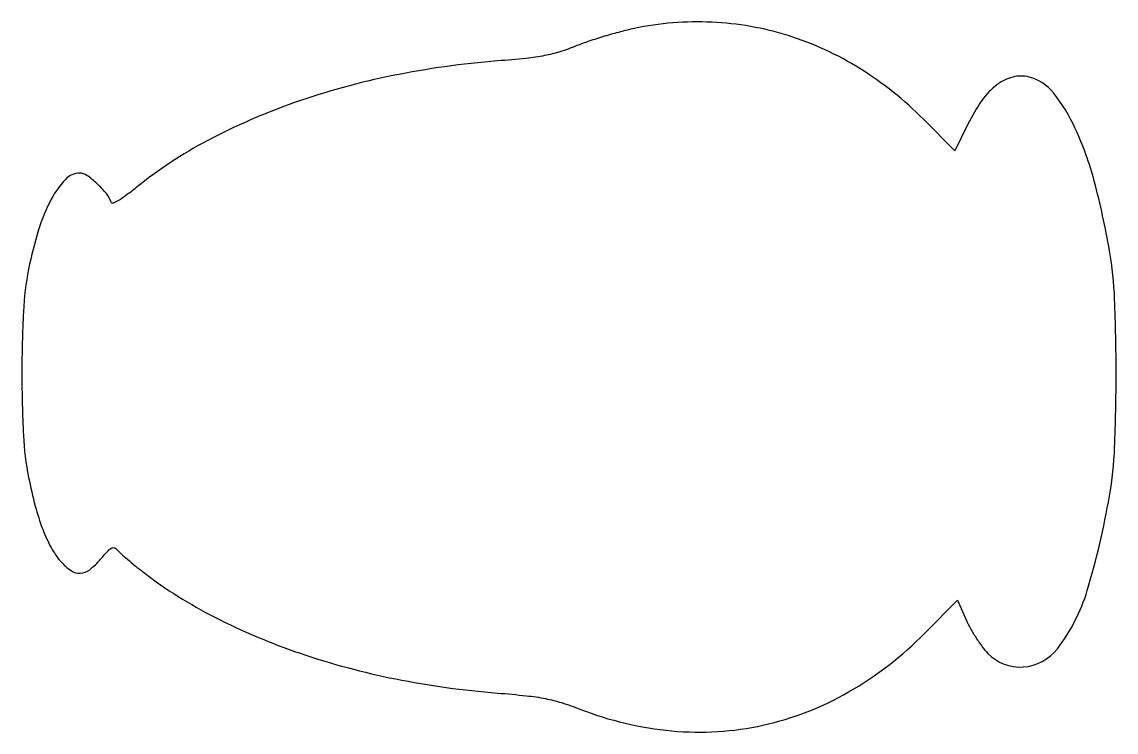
# Model space of a CAD drawing. Extents: x 0 to 303, y 0 to 197.
import ezdxf

# ---------------------------------------------------------------- set-up
doc = ezdxf.new("R2010")
doc.units = 0

msp = doc.modelspace()

# ---------------------------------------------------------------- linework, layer by layer
msp.add_lwpolyline([(170, 195.063981, 0.013096), (166.200705, 194.156979, 0.00815), (161.79375, 192.904837, 0.008175), (157.484361, 191.526884, 0.014643), (154, 190.234754, -0.020639), (149.449083, 188.608892, -0.0284), (145.236654, 187.555373, -0.021183), (140.090144, 186.798991, -0.006329), (132.187975, 186.078645, 0.03048), (103.150758, 182.010677, 0.034391), (76.002869, 174.529857, 0.036762), (51.916862, 164.028942, 0.049338), (32.051867, 150.922509, -0.010878), (29.296588, 148.783877, -0.02821), (27.197408, 147.402869, -0.038574), (25.718519, 146.691437, -0.428793), (25.186232, 146.941305, 0.091304), (23.886263, 149.299244, 0.034239), (21.291206, 152.060354, 0.032045), (18.451232, 154.375177, 0.156203), (16.5, 155, 0.209369), (12.506209, 153.250976, 0.06428), (8.611987, 147.759823, 0.047591), (5.10951, 139.320077, 0.025341), (2.335922, 128.347491, 0.036906), (0.892705, 116.686488, 0.01234), (0.468466, 99.5, 0.01234), (0.892705, 82.313512, 0.036906), (2.335922, 70.652509, 0.015309), (4.171427, 62.725226, 0.026642), (6.239469, 56.300621, 0.032338), (8.567897, 51.214809, 0.056694), (11.206107, 47.418038, 0.059635), (14.079594, 44.840626, 0.168102), (16.637814, 44.107999, 0.154911), (19.241515, 45.092657, 0.048518), (22.284063, 48.01876, -0.009336), (24.336884, 50.328305, -0.090302), (25.380329, 51.113978, -0.237353), (26.195613, 51.113323, -0.103161), (27.066581, 50.419775, 0.037064), (27.915208, 49.539012, 0.006056), (29.701387, 47.979442, 0.006641), (31.854125, 46.194089, 0.00581), (34.150766, 44.383988, 0.046393), (53.915872, 31.90582, 0.035346), (77.508274, 21.938061, 0.033144), (103.934683, 14.828096, 0.029281), (132.187975, 10.903773, -0.006551), (140.212449, 10.158807, -0.021779), (145.450026, 9.37137, -0.027789), (149.892148, 8.244952, -0.016943), (155, 6.450813, 0.069866), (180.475742, 0.42759, 0.077558), (205.692907, 1.996723, 0.076858), (229.416649, 11.208239, 0.066954), (250.526147, 27.50659), (259.552294, 36.637995), (261.971991, 31.155229, 0.023995), (263.158668, 28.781585, 0.015986), (264.731631, 26.178481, 0.016112), (266.423773, 23.745704, 0.030127), (267.968637, 21.912309, 0.224461), (277.765561, 18.126417, 0.213185), (287.20835, 23.198612, 0.091993), (295.485738, 39.320835, 0.029871), (301.648008, 65.506131, 0.0329), (303.074602, 78.961718, 0.009963), (303.483906, 99.5, 0.009963), (303.074602, 120.038282, 0.0329), (301.648008, 133.493869, 0.021803), (297.448048, 152.726357, 0.043557), (292.177054, 167.363144, 0.058339), (286.114185, 177.268238, 0.166277), (279.422928, 181.6087, 0.123478), (274.861425, 181.609576, 0.10286), (270.485169, 179.492793, 0.076578), (266.328339, 175.140383, 0.037653), (262.419174, 168.533636), (258.80174, 161.214255), (250.15087, 169.911198, 0.057579), (232.513687, 183.971321, 0.063562), (212.693742, 193.086091, 0.064744), (191.545838, 196.820394, 0.063491)], format="xyb", close=True)

doc.saveas('drawing.dxf')
